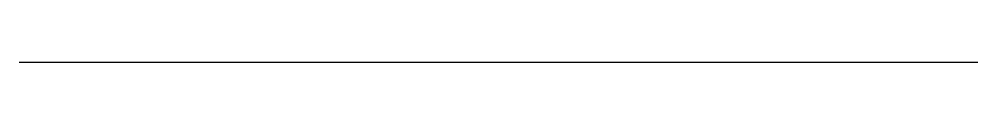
# Model space of a CAD drawing. Header units: millimetres. Extents: x 0 to 1, y 0 to 0.
import ezdxf

# ---------------------------------------------------------------- set-up
doc = ezdxf.new("R2010")
doc.units = ezdxf.units.MM
doc.header["$LTSCALE"] = 5
doc.layers.add('B', color=7, linetype='Continuous')

msp = doc.modelspace()

# ---------------------------------------------------------------- linework, layer by layer
at = {"layer": 'B'}
msp.add_line((0, 0), (1, 0), dxfattribs=at)

doc.saveas('drawing.dxf')
